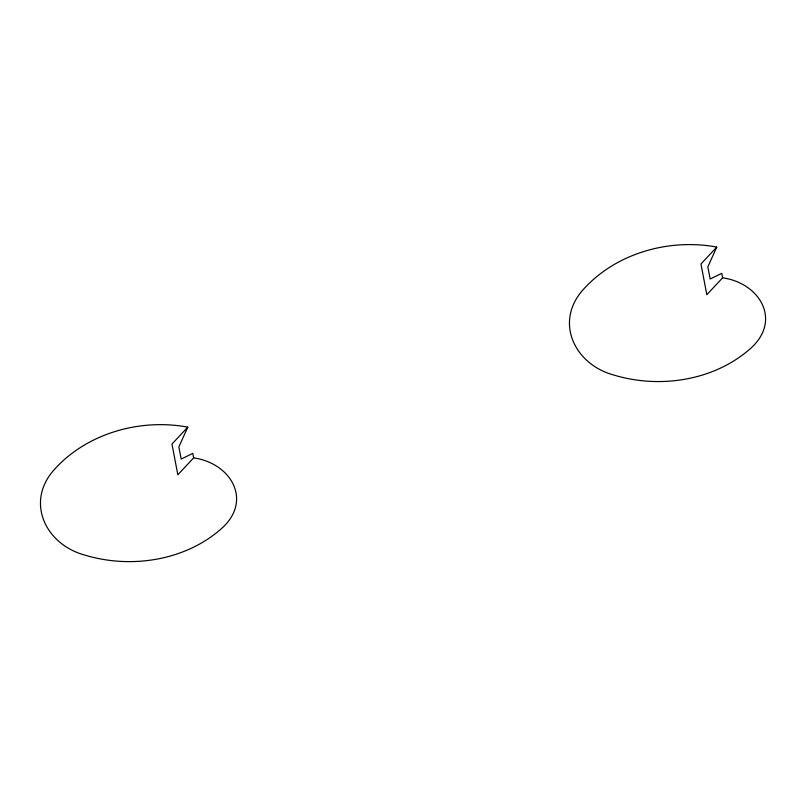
<?xml version="1.0" encoding="UTF-8"?>
<svg xmlns="http://www.w3.org/2000/svg" width="806" height="806" viewBox="0 0 806 806"><rect width="100%" height="100%" fill="white"/><g stroke="black" fill="none" stroke-linecap="round" stroke-linejoin="round"><path stroke-width="1.21" d="M187.778 427.14L178.861 446.937L181.179 459.077L192.785 453.395L193.642 457.879L177.834 474.794L171.97 444.046L187.778 427.14C140.758 418.374 88.005 432.872 55.261 468.518C24.492 501.221 45.237 544.695 85.325 555.243C130.753 568.885 184.493 560.825 220.773 529.24C253.376 501.08 231.262 463.218 193.642 457.879M716.766 247.079L707.849 266.867L710.167 279.017L721.773 273.335L722.629 277.818L706.822 294.724L700.958 263.985L716.766 247.079C669.746 238.314 616.993 252.802 584.249 288.457C553.48 321.161 574.225 364.634 614.313 375.183C659.741 388.824 713.481 380.764 749.761 349.169C782.364 321.02 760.249 283.158 722.629 277.818"/></g></svg>
